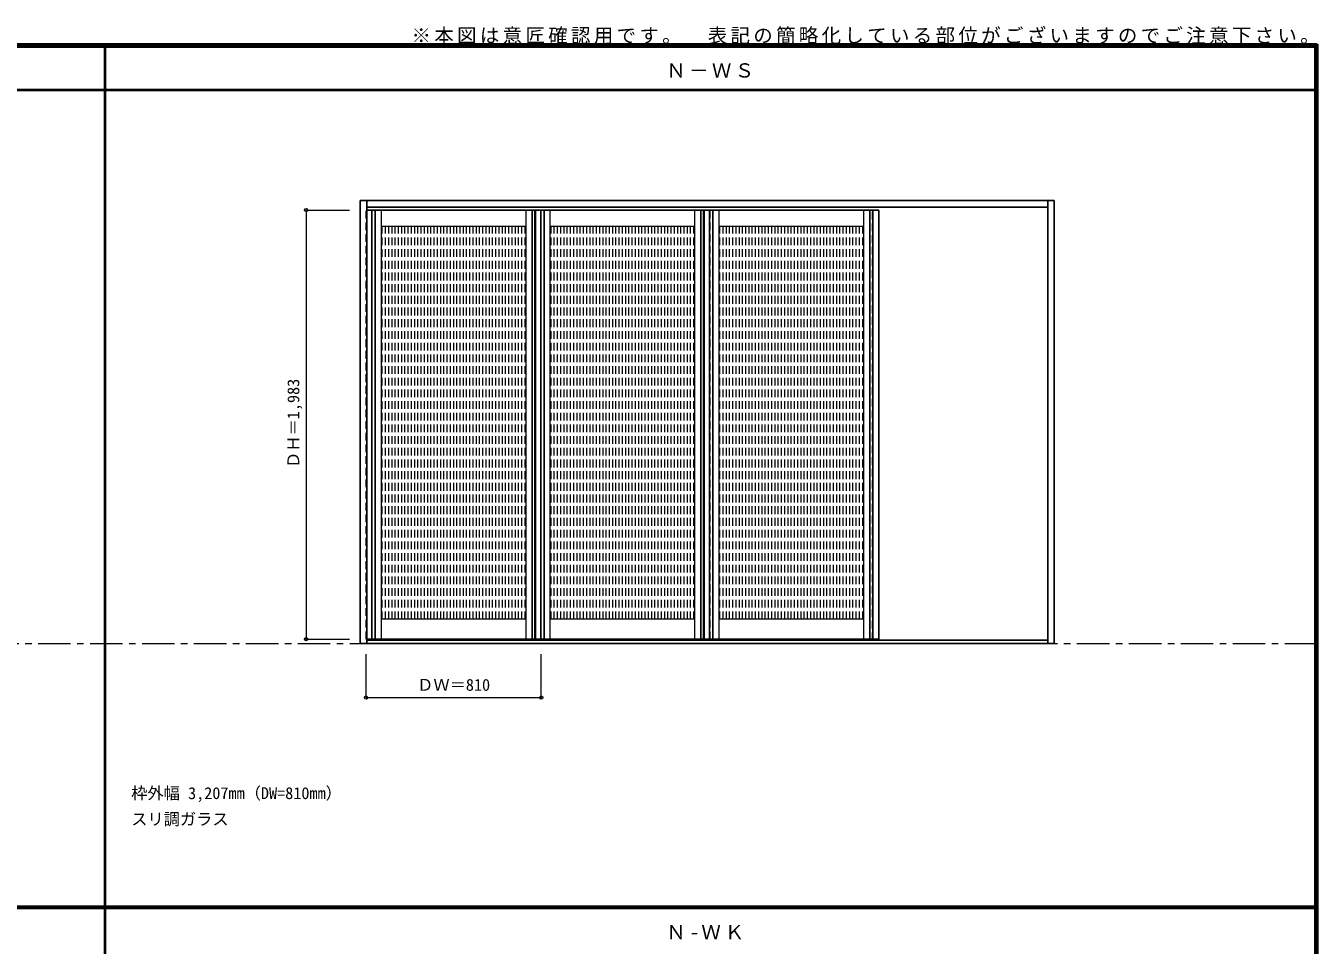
# Model space of a CAD drawing. Units: millimetres, scale not verified. Extents: x -6000 to 5700, y -4307 to 4260.
# Drawn here: x -267 to 5700, y 12 to 4260 of the extents above; entities that cross this region are included whole.
import ezdxf
from ezdxf.enums import TextEntityAlignment as Align

# ---------------------------------------------------------------- set-up
doc = ezdxf.new("R2010")
doc.units = ezdxf.units.MM
doc.header["$LTSCALE"] = 30
doc.header["$PDMODE"] = 32
doc.header["$PDSIZE"] = 15
doc.linetypes.add('CHAIN1', pattern=[8, 5, -1, 1, -1])
doc.linetypes.add('DASHED1', pattern=[1.8, 1.2, -0.6])
for name, color, linetype, lineweight in [('0-1_通り芯', 7, 'CHAIN1', 18), ('0-2_扉', 3, 'Continuous', 25), ('0-3_仕上げ', 3, 'Continuous', 25), ('0-4_枠', 3, 'Continuous', 25), ('0-B_寸法', 7, 'Continuous', 9), ('0-C_ハッチ', 4, 'DASHED1', 9), ('F-1_枠', 6, 'Continuous', 40)]:
    doc.layers.add(name, color=color, linetype=linetype, lineweight=lineweight)
doc.layers.add('0-A_文字', color=7, linetype='Continuous')
doc.styles.add('ＭＳ ゴシック', font='')
doc.styles.get('ＭＳ ゴシック').set_extended_font_data('MS Gothic')

msp = doc.modelspace()

# ---------------------------------------------------------------- linework, layer by layer
at = {"layer": '0-1_通り芯'}
msp.add_line((-5490, 1406), (5690, 1406), dxfattribs=at)
at = {"layer": '0-2_扉'}
for p, q in [((1308, 3409), (3675, 3409)), ((2085, 3409), (2085, 1426)), ((2865, 3409), (2865, 1426)), ((3675, 3409), (3675, 1426)), ((1308, 1426), (3675, 1426))]:
    msp.add_line(p, q, dxfattribs=at)
at = {"layer": '0-2_扉', "color": 4, "linetype": 'DASHED1', "lineweight": 9}
for p, q in [((2115, 1426), (2115, 3409)), ((2895, 1426), (2895, 3409))]:
    msp.add_line(p, q, dxfattribs=at)
msp.add_lwpolyline([(1308, 1426), (1305, 1426), (1305, 3409), (1308, 3409)], dxfattribs=at)
at = {"layer": '0-3_仕上げ'}
for p, q in [((1332.5, 3409), (1332.5, 1426)), ((1347.5, 3409), (1347.5, 1426)), ((2072.5, 1426), (2072.5, 3409)), ((2087.5, 1426), (2087.5, 3409)), ((2112.5, 3409), (2112.5, 1426)), ((2127.5, 3409), (2127.5, 1426)), ((2852.5, 1426), (2852.5, 3409)), ((2867.5, 1426), (2867.5, 3409)), ((2892.5, 3409), (2892.5, 1426)), ((2907.5, 3409), (2907.5, 1426)), ((3632.5, 1426), (3632.5, 3409)), ((3647.5, 1426), (3647.5, 3409))]:
    msp.add_line(p, q, dxfattribs=at)
at = {"layer": '0-3_仕上げ', "color": 7, "lineweight": 18}
for p, q in [((1375, 3409), (1375, 1426)), ((2045, 1426), (2045, 3409)), ((2155, 3409), (2155, 1426)), ((2825, 1426), (2825, 3409)), ((2935, 3409), (2935, 1426)), ((3605, 1426), (3605, 3409)), ((2045, 3333), (1375, 3333)), ((2825, 3333), (2155, 3333)), ((3605, 3333), (2935, 3333)), ((2045, 1518), (1375, 1518)), ((2825, 1518), (2155, 1518)), ((3605, 1518), (2935, 1518))]:
    msp.add_line(p, q, dxfattribs=at)
at = {"layer": '0-4_枠'}
for p, q in [((1278, 1406), (1278, 3453)), ((1278, 3453), (4485, 3453)), ((1308, 1406), (1308, 3453)), ((1308, 3423), (4455, 3423)), ((4455, 1406), (4455, 3453)), ((4485, 3453), (4485, 1406)), ((4485, 1406), (1278, 1406)), ((4455, 1421), (1308, 1421))]:
    msp.add_line(p, q, dxfattribs=at)
at = {"layer": '0-4_枠', "color": 4, "linetype": 'DASHED1', "lineweight": 9}
for p, q in [((3645, 1421), (3645, 3423)), ((3675, 1421), (3675, 3423))]:
    msp.add_line(p, q, dxfattribs=at)
at = {"layer": '0-B_寸法', "color": 4}
for p, q in [((1028, 3409), (1228, 3409)), ((1028, 3409), (1028, 1426)), ((1028, 1426), (1228, 1426)), ((1305, 1156), (1305, 1356))]:
    msp.add_line(p, q, dxfattribs=at)
msp.add_lwpolyline([(1305, 1156), (2115, 1156), (2115, 1356)], dxfattribs=at)
at = {"layer": '0-B_寸法'}
for p in [(1028, 3409), (1028, 1426), (1305, 1156), (2115, 1156)]:
    msp.add_point(p, dxfattribs=at)
at = {"layer": '0-C_ハッチ'}
for p, q in [((1380, 1518), (1380, 3333)), ((1395, 1518), (1395, 3333)), ((1410, 1518), (1410, 3333)), ((1425, 1518), (1425, 3333)), ((1440, 1518), (1440, 3333)), ((1455, 1518), (1455, 3333)), ((1470, 1518), (1470, 3333)), ((1485, 1518), (1485, 3333)), ((1500, 1518), (1500, 3333)), ((1515, 1518), (1515, 3333)), ((1530, 1518), (1530, 3333)), ((1545, 1518), (1545, 3333)), ((1560, 1518), (1560, 3333)), ((1575, 1518), (1575, 3333)), ((1590, 1518), (1590, 3333)), ((1605, 1518), (1605, 3333)), ((1620, 1518), (1620, 3333)), ((1635, 1518), (1635, 3333)), ((1650, 1518), (1650, 3333)), ((1665, 1518), (1665, 3333)), ((1680, 1518), (1680, 3333)), ((1695, 1518), (1695, 3333)), ((1710, 1518), (1710, 3333)), ((1725, 1518), (1725, 3333)), ((1740, 1518), (1740, 3333)), ((1755, 1518), (1755, 3333)), ((1770, 1518), (1770, 3333)), ((1785, 1518), (1785, 3333)), ((1800, 1518), (1800, 3333)), ((1815, 1518), (1815, 3333)), ((1830, 1518), (1830, 3333)), ((1845, 1518), (1845, 3333)), ((1860, 1518), (1860, 3333)), ((1875, 1518), (1875, 3333)), ((1890, 1518), (1890, 3333)), ((1905, 1518), (1905, 3333)), ((1920, 1518), (1920, 3333)), ((1935, 1518), (1935, 3333)), ((1950, 1518), (1950, 3333)), ((1965, 1518), (1965, 3333)), ((1980, 1518), (1980, 3333)), ((1995, 1518), (1995, 3333)), ((2010, 1518), (2010, 3333)), ((2025, 1518), (2025, 3333)), ((2040, 1518), (2040, 3333)), ((2160, 1518), (2160, 3333)), ((2175, 1518), (2175, 3333)), ((2190, 1518), (2190, 3333)), ((2205, 1518), (2205, 3333)), ((2220, 1518), (2220, 3333)), ((2235, 1518), (2235, 3333)), ((2250, 1518), (2250, 3333)), ((2265, 1518), (2265, 3333)), ((2280, 1518), (2280, 3333)), ((2295, 1518), (2295, 3333)), ((2310, 1518), (2310, 3333)), ((2325, 1518), (2325, 3333)), ((2340, 1518), (2340, 3333)), ((2355, 1518), (2355, 3333)), ((2370, 1518), (2370, 3333)), ((2385, 1518), (2385, 3333)), ((2400, 1518), (2400, 3333)), ((2415, 1518), (2415, 3333)), ((2430, 1518), (2430, 3333)), ((2445, 1518), (2445, 3333)), ((2460, 1518), (2460, 3333)), ((2475, 1518), (2475, 3333)), ((2490, 1518), (2490, 3333)), ((2505, 1518), (2505, 3333)), ((2520, 1518), (2520, 3333)), ((2535, 1518), (2535, 3333)), ((2550, 1518), (2550, 3333)), ((2565, 1518), (2565, 3333)), ((2580, 1518), (2580, 3333)), ((2595, 1518), (2595, 3333)), ((2610, 1518), (2610, 3333)), ((2625, 1518), (2625, 3333)), ((2640, 1518), (2640, 3333)), ((2655, 1518), (2655, 3333)), ((2670, 1518), (2670, 3333)), ((2685, 1518), (2685, 3333)), ((2700, 1518), (2700, 3333)), ((2715, 1518), (2715, 3333)), ((2730, 1518), (2730, 3333)), ((2745, 1518), (2745, 3333)), ((2760, 1518), (2760, 3333)), ((2775, 1518), (2775, 3333)), ((2790, 1518), (2790, 3333)), ((2805, 1518), (2805, 3333)), ((2820, 1518), (2820, 3333)), ((2940, 1518), (2940, 3333)), ((2955, 1518), (2955, 3333)), ((2970, 1518), (2970, 3333)), ((2985, 1518), (2985, 3333)), ((3000, 1518), (3000, 3333)), ((3015, 1518), (3015, 3333)), ((3030, 1518), (3030, 3333)), ((3045, 1518), (3045, 3333)), ((3060, 1518), (3060, 3333)), ((3075, 1518), (3075, 3333)), ((3090, 1518), (3090, 3333)), ((3105, 1518), (3105, 3333)), ((3120, 1518), (3120, 3333)), ((3135, 1518), (3135, 3333)), ((3150, 1518), (3150, 3333)), ((3165, 1518), (3165, 3333)), ((3180, 1518), (3180, 3333)), ((3195, 1518), (3195, 3333)), ((3210, 1518), (3210, 3333)), ((3225, 1518), (3225, 3333)), ((3240, 1518), (3240, 3333)), ((3255, 1518), (3255, 3333)), ((3270, 1518), (3270, 3333)), ((3285, 1518), (3285, 3333)), ((3300, 1518), (3300, 3333)), ((3315, 1518), (3315, 3333)), ((3330, 1518), (3330, 3333)), ((3345, 1518), (3345, 3333)), ((3360, 1518), (3360, 3333)), ((3375, 1518), (3375, 3333)), ((3390, 1518), (3390, 3333)), ((3405, 1518), (3405, 3333)), ((3420, 1518), (3420, 3333)), ((3435, 1518), (3435, 3333)), ((3450, 1518), (3450, 3333)), ((3465, 1518), (3465, 3333)), ((3480, 1518), (3480, 3333)), ((3495, 1518), (3495, 3333)), ((3510, 1518), (3510, 3333)), ((3525, 1518), (3525, 3333)), ((3540, 1518), (3540, 3333)), ((3555, 1518), (3555, 3333)), ((3570, 1518), (3570, 3333)), ((3585, 1518), (3585, 3333)), ((3600, 1518), (3600, 3333)), ((2088, 1426), (2085, 1426)), ((2868, 1426), (2865, 1426))]:
    msp.add_line(p, q, dxfattribs=at)
at = {"layer": 'F-1_枠'}
for p, q in [((-6000, 4175), (5700, 4175)), ((-6000, 4170), (5700, 4170)), ((-6000, 4165), (5700, 4165)), ((100, -3790), (100, 4175)), ((5690, 4175), (5690, -4205)), ((5695, 4175), (5695, -4205)), ((5700, 4175), (5700, -4205)), ((-6000, 3965), (5700, 3965)), ((-6000, 190.5), (5700, 190.5)), ((-6000, 187.5), (5700, 187.5)), ((-6000, 184.5), (5700, 184.5))]:
    msp.add_line(p, q, dxfattribs=at)

# ---------------------------------------------------------------- texts
at = {"layer": '0-A_文字', "style": 'ＭＳ ゴシック'}
for s, p in [('枠外幅 3,207mm（DW=810mm）', (220, 670.5)), ('スリ調ガラス', (220, 550.5))]:
    msp.add_text(s, height=54.99, dxfattribs=at).set_placement(p, align=Align.BOTTOM_LEFT)
at = {"layer": '0-A_文字', "char_height": 65.98, "attachment_point": 7, "style": 'ＭＳ ゴシック'}
for s, insert in [('\\T1.17;※本図は意匠確認用です。\u3000表記の簡略化している部位がございますのでご注意下さい。', (1515, 4175)), ('\\T1.17;Ｎ－ＷＳ', (2692.5, 4020)), ('\\T1.2;Ｎ-ＷＫ', (2692.5, 39.5))]:
    msp.add_mtext(s, dxfattribs=dict(at, insert=insert))
at = {"layer": '0-B_寸法', "style": 'ＭＳ ゴシック'}
msp.add_text('ＤＨ＝1,983', height=54.99, rotation=90, dxfattribs=at).set_placement((1013, 2217.25), align=Align.BOTTOM_LEFT)
msp.add_text('ＤＷ＝810', height=54.99, dxfattribs=at).set_placement((1541.25, 1171), align=Align.BOTTOM_LEFT)

doc.saveas('drawing.dxf')
